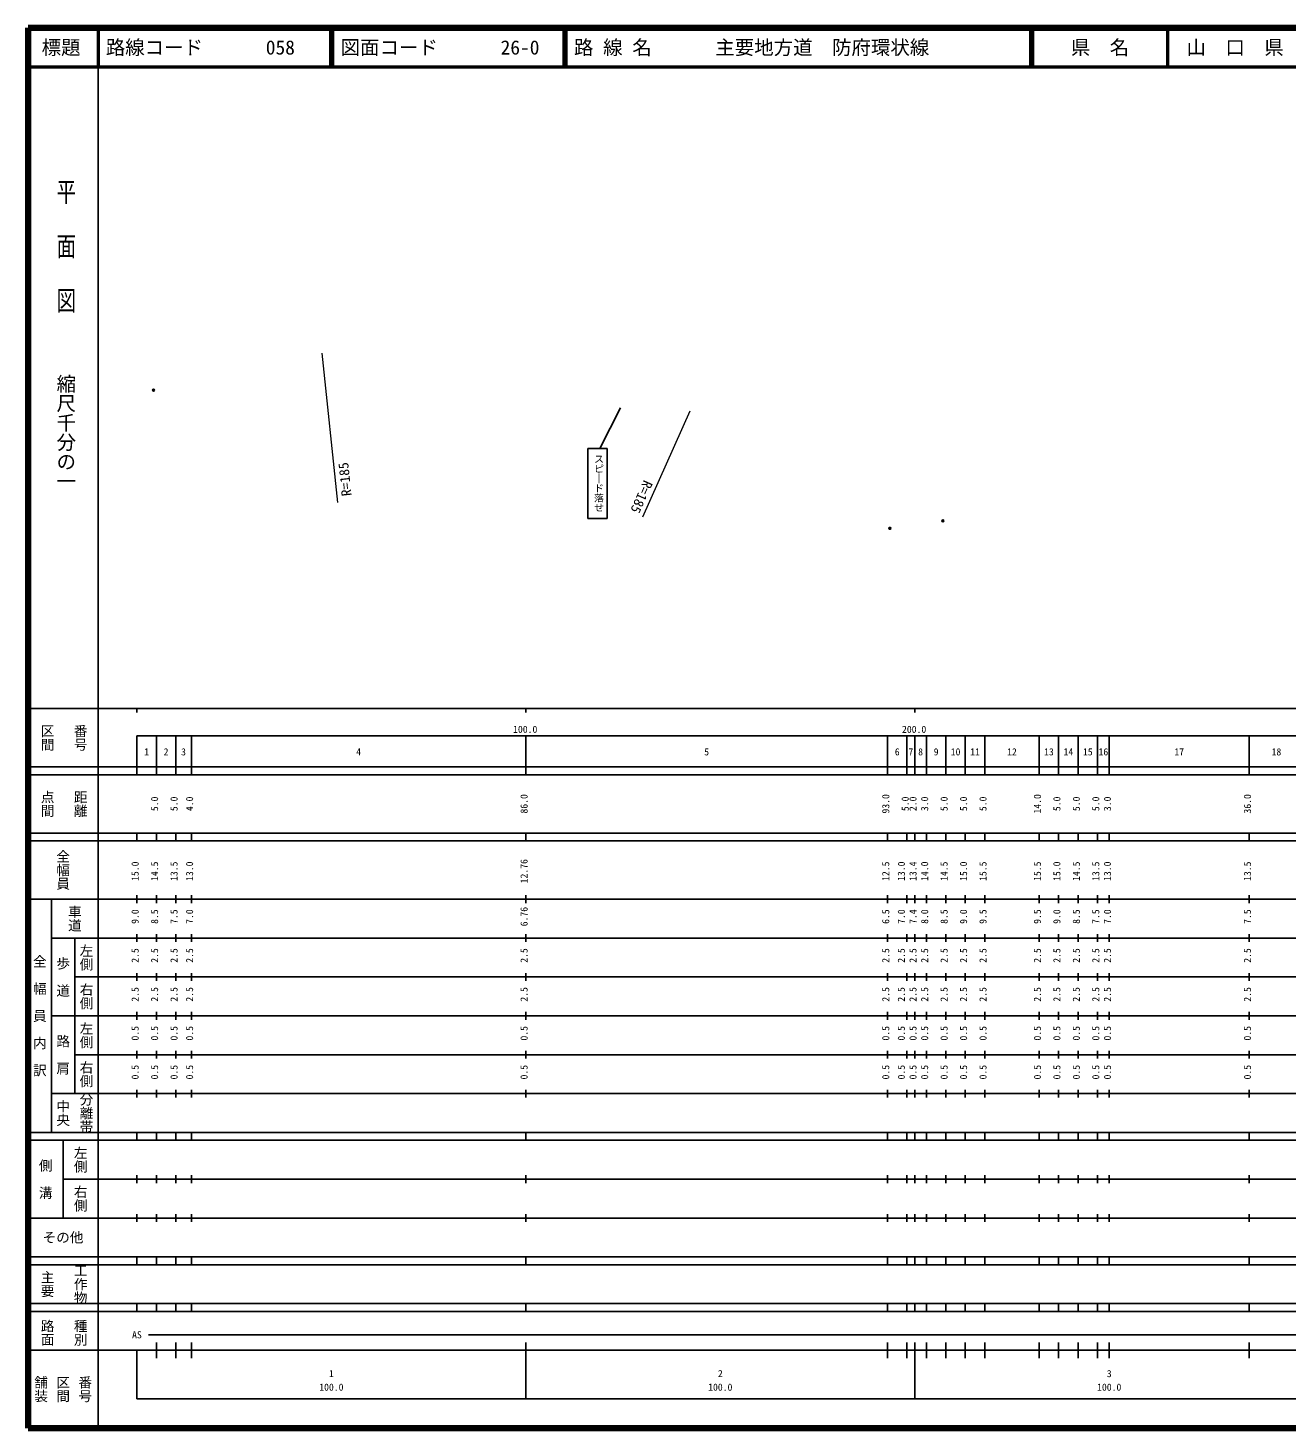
# Model space of a CAD drawing. Units: millimetres on the paper. Extents: x 40 to 680, y 20 to 380.
# Drawn here: x 40 to 363.7, y 20 to 380 of the extents above; entities that cross this region are included whole.
import ezdxf
from ezdxf.enums import TextEntityAlignment as Align

# ---------------------------------------------------------------- set-up
doc = ezdxf.new("R2010")
doc.units = ezdxf.units.MM
doc.header["$PDMODE"] = 32
doc.header["$PDSIZE"] = 0.5
doc.layers.add('M-OTRS', color=6, linetype='Continuous')
doc.layers.add('M-TTL-TXT', color=7, linetype='Continuous')
for name, color, linetype, lineweight in [('M-STR-HTXT', 7, 'Continuous', 13), ('M-STR-STRC', 7, 'Continuous', 25), ('M-TTL', 2, 'Continuous', 140), ('M-TTL-BAND', 7, 'Continuous', 25), ('M-TTL-LINE', 7, 'Continuous', 50)]:
    doc.layers.add(name, color=color, linetype=linetype, lineweight=lineweight)
doc.styles.add('@ＭＳ ゴシック', font='')
doc.styles.add('ＭＳ ゴシック', font='')
doc.styles.get('@ＭＳ ゴシック').set_extended_font_data('@MS Gothic')
doc.styles.get('ＭＳ ゴシック').set_extended_font_data('MS Gothic')

msp = doc.modelspace()

# ---------------------------------------------------------------- linework, layer by layer
at = {"layer": 'M-OTRS'}
for p in [(72.297, 286.891), (275.228, 253.261), (261.624, 251.34)]:
    msp.add_point(p, dxfattribs=at)
at = {"layer": 'M-STR-HTXT'}
for p, q in [((119.668, 257.951), (115.6, 296.359)), ((210.139, 281.48), (198.028, 254.194))]:
    msp.add_line(p, q, dxfattribs=at)
at = {"layer": 'M-STR-STRC'}
for p, q in [((192.339, 282.307), (187.051, 271.834)), ((183.931, 271.834), (188.931, 271.834)), ((183.931, 271.834), (183.931, 253.834)), ((188.931, 271.834), (188.931, 253.834)), ((183.931, 253.834), (188.931, 253.834))]:
    msp.add_line(p, q, dxfattribs=at)
at = {"layer": 'M-TTL'}
for p, q in [((40, 380), (40, 20)), ((680, 380), (40, 380)), ((40, 20), (680, 20))]:
    msp.add_line(p, q, dxfattribs=at)
at = {"layer": 'M-TTL-BAND'}
for p, q in [((58, 370), (58, 20)), ((40, 205), (579, 205)), ((68, 205), (68, 204)), ((168, 205), (168, 204)), ((268, 205), (268, 204)), ((68, 198), (579, 198)), ((68, 198), (68, 188)), ((73, 188), (73, 198)), ((78, 188), (78, 198)), ((82, 188), (82, 198)), ((168, 188), (168, 198)), ((261, 188), (261, 198)), ((266, 188), (266, 198)), ((268, 188), (268, 198)), ((271, 188), (271, 198)), ((276, 188), (276, 198)), ((281, 188), (281, 198)), ((286, 188), (286, 198)), ((300, 188), (300, 198)), ((305, 188), (305, 198)), ((310, 188), (310, 198)), ((315, 188), (315, 198)), ((318, 188), (318, 198)), ((354, 188), (354, 198)), ((40, 190), (579, 190)), ((40, 188), (579, 188)), ((40, 173), (579, 173)), ((68, 171), (68, 173)), ((73, 171), (73, 173)), ((78, 171), (78, 173)), ((82, 171), (82, 173)), ((168, 171), (168, 173)), ((261, 171), (261, 173)), ((266, 171), (266, 173)), ((268, 171), (268, 173)), ((271, 171), (271, 173)), ((276, 171), (276, 173)), ((281, 171), (281, 173)), ((286, 171), (286, 173)), ((300, 171), (300, 173)), ((305, 171), (305, 173)), ((310, 171), (310, 173)), ((315, 171), (315, 173)), ((318, 171), (318, 173)), ((354, 171), (354, 173)), ((40, 171), (579, 171)), ((40, 156), (579, 156)), ((46, 96), (46, 156)), ((68, 155), (68, 157)), ((73, 155), (73, 157)), ((78, 155), (78, 157)), ((82, 155), (82, 157)), ((168, 155), (168, 157)), ((261, 155), (261, 157)), ((266, 155), (266, 157)), ((268, 155), (268, 157)), ((271, 155), (271, 157)), ((276, 155), (276, 157)), ((281, 155), (281, 157)), ((286, 155), (286, 157)), ((300, 155), (300, 157)), ((305, 155), (305, 157)), ((310, 155), (310, 157)), ((315, 155), (315, 157)), ((318, 155), (318, 157)), ((354, 155), (354, 157)), ((46, 146), (579, 146)), ((52, 146), (52, 106)), ((68, 145), (68, 147)), ((73, 145), (73, 147)), ((78, 145), (78, 147)), ((82, 145), (82, 147)), ((168, 145), (168, 147)), ((261, 145), (261, 147)), ((266, 145), (266, 147)), ((268, 145), (268, 147)), ((271, 145), (271, 147)), ((276, 145), (276, 147)), ((281, 145), (281, 147)), ((286, 145), (286, 147)), ((300, 145), (300, 147)), ((305, 145), (305, 147)), ((310, 145), (310, 147)), ((315, 145), (315, 147)), ((318, 145), (318, 147)), ((354, 145), (354, 147)), ((68, 135), (68, 137)), ((73, 135), (73, 137)), ((78, 135), (78, 137)), ((82, 135), (82, 137)), ((168, 135), (168, 137)), ((261, 135), (261, 137)), ((266, 135), (266, 137)), ((268, 135), (268, 137)), ((271, 135), (271, 137)), ((276, 135), (276, 137)), ((281, 135), (281, 137)), ((286, 135), (286, 137)), ((300, 135), (300, 137)), ((305, 135), (305, 137)), ((310, 135), (310, 137)), ((315, 135), (315, 137)), ((318, 135), (318, 137)), ((354, 135), (354, 137)), ((52, 136), (579, 136)), ((46, 126), (579, 126)), ((68, 125), (68, 127)), ((73, 125), (73, 127)), ((78, 125), (78, 127)), ((82, 125), (82, 127)), ((168, 125), (168, 127)), ((261, 125), (261, 127)), ((266, 125), (266, 127)), ((268, 125), (268, 127)), ((271, 125), (271, 127)), ((276, 125), (276, 127)), ((281, 125), (281, 127)), ((286, 125), (286, 127)), ((300, 125), (300, 127)), ((305, 125), (305, 127)), ((310, 125), (310, 127)), ((315, 125), (315, 127)), ((318, 125), (318, 127)), ((354, 125), (354, 127)), ((52, 116), (579, 116)), ((68, 115), (68, 117)), ((73, 115), (73, 117)), ((78, 115), (78, 117)), ((82, 115), (82, 117)), ((168, 115), (168, 117)), ((261, 115), (261, 117)), ((266, 115), (266, 117)), ((268, 115), (268, 117)), ((271, 115), (271, 117)), ((276, 115), (276, 117)), ((281, 115), (281, 117)), ((286, 115), (286, 117)), ((300, 115), (300, 117)), ((305, 115), (305, 117)), ((310, 115), (310, 117)), ((315, 115), (315, 117)), ((318, 115), (318, 117)), ((354, 115), (354, 117)), ((46, 106), (579, 106)), ((68, 105), (68, 107)), ((73, 105), (73, 107)), ((78, 105), (78, 107)), ((82, 105), (82, 107)), ((168, 105), (168, 107)), ((261, 105), (261, 107)), ((266, 105), (266, 107)), ((268, 105), (268, 107)), ((271, 105), (271, 107)), ((276, 105), (276, 107)), ((281, 105), (281, 107)), ((286, 105), (286, 107)), ((300, 105), (300, 107)), ((305, 105), (305, 107)), ((310, 105), (310, 107)), ((315, 105), (315, 107)), ((318, 105), (318, 107)), ((354, 105), (354, 107)), ((40, 96), (579, 96)), ((40, 94), (579, 94)), ((49, 94), (49, 74)), ((68, 94), (68, 96)), ((73, 94), (73, 96)), ((78, 94), (78, 96)), ((82, 94), (82, 96)), ((168, 94), (168, 96)), ((261, 94), (261, 96)), ((266, 94), (266, 96)), ((268, 94), (268, 96)), ((271, 94), (271, 96)), ((276, 94), (276, 96)), ((281, 94), (281, 96)), ((286, 94), (286, 96)), ((300, 94), (300, 96)), ((305, 94), (305, 96)), ((310, 94), (310, 96)), ((315, 94), (315, 96)), ((318, 94), (318, 96)), ((354, 94), (354, 96)), ((49, 84), (579, 84)), ((68, 83), (68, 85)), ((73, 83), (73, 85)), ((78, 83), (78, 85)), ((82, 83), (82, 85)), ((168, 83), (168, 85)), ((261, 83), (261, 85)), ((266, 83), (266, 85)), ((268, 83), (268, 85)), ((271, 83), (271, 85)), ((276, 83), (276, 85)), ((281, 83), (281, 85)), ((286, 83), (286, 85)), ((300, 83), (300, 85)), ((305, 83), (305, 85)), ((310, 83), (310, 85)), ((315, 83), (315, 85)), ((318, 83), (318, 85)), ((354, 83), (354, 85)), ((40, 74), (579, 74)), ((68, 73), (68, 75)), ((73, 73), (73, 75)), ((78, 73), (78, 75)), ((82, 73), (82, 75)), ((168, 73), (168, 75)), ((261, 73), (261, 75)), ((266, 73), (266, 75)), ((268, 73), (268, 75)), ((271, 73), (271, 75)), ((276, 73), (276, 75)), ((281, 73), (281, 75)), ((286, 73), (286, 75)), ((300, 73), (300, 75)), ((305, 73), (305, 75)), ((310, 73), (310, 75)), ((315, 73), (315, 75)), ((318, 73), (318, 75)), ((354, 73), (354, 75)), ((40, 64), (579, 64)), ((40, 62), (579, 62)), ((68, 62), (68, 64)), ((73, 62), (73, 64)), ((78, 62), (78, 64)), ((82, 62), (82, 64)), ((168, 62), (168, 64)), ((261, 62), (261, 64)), ((266, 62), (266, 64)), ((268, 62), (268, 64)), ((271, 62), (271, 64)), ((276, 62), (276, 64)), ((281, 62), (281, 64)), ((286, 62), (286, 64)), ((300, 62), (300, 64)), ((305, 62), (305, 64)), ((310, 62), (310, 64)), ((315, 62), (315, 64)), ((318, 62), (318, 64)), ((354, 62), (354, 64)), ((40, 52), (579, 52)), ((68, 50), (68, 52)), ((73, 50), (73, 52)), ((78, 50), (78, 52)), ((82, 50), (82, 52)), ((168, 50), (168, 52)), ((261, 50), (261, 52)), ((266, 50), (266, 52)), ((268, 50), (268, 52)), ((271, 50), (271, 52)), ((276, 50), (276, 52)), ((281, 50), (281, 52)), ((286, 50), (286, 52)), ((300, 50), (300, 52)), ((305, 50), (305, 52)), ((310, 50), (310, 52)), ((315, 50), (315, 52)), ((318, 50), (318, 52)), ((354, 50), (354, 52)), ((40, 50), (579, 50)), ((71, 44), (565, 44)), ((40, 40), (579, 40)), ((68, 40), (68, 27.5)), ((73, 38), (73, 42)), ((78, 38), (78, 42)), ((82, 38), (82, 42)), ((168, 27.5), (168, 42)), ((261, 38), (261, 42)), ((266, 38), (266, 42)), ((268, 27.5), (268, 42)), ((271, 38), (271, 42)), ((276, 38), (276, 42)), ((281, 38), (281, 42)), ((286, 38), (286, 42)), ((300, 38), (300, 42)), ((305, 38), (305, 42)), ((310, 38), (310, 42)), ((315, 38), (315, 42)), ((318, 38), (318, 42)), ((354, 38), (354, 42)), ((68, 27.5), (579, 27.5))]:
    msp.add_line(p, q, dxfattribs=at)
at = {"layer": 'M-TTL-LINE'}
for p, q in [((58, 380), (58, 370)), ((117.75, 380), (117.75, 370)), ((118.25, 380), (118.25, 370)), ((177.75, 380), (177.75, 370)), ((178.25, 380), (178.25, 370)), ((297.75, 380), (297.75, 370)), ((298.25, 380), (298.25, 370)), ((333, 380), (333, 370)), ((40, 370), (680, 370))]:
    msp.add_line(p, q, dxfattribs=at)

# ---------------------------------------------------------------- texts
at = {"layer": 'M-STR-HTXT', "style": 'ＭＳ ゴシック'}
for rotation, p in [(96.046, (121.484, 263.963)), (246.065, (197.766, 259.44))]:
    msp.add_text('R=185', height=2.566, rotation=rotation, dxfattribs=at).set_placement(p, align=Align.MIDDLE_CENTER)
at = {"layer": 'M-STR-STRC', "style": '@ＭＳ ゴシック'}
msp.add_text('スピ｜ド落せ', height=1.833, rotation=270, dxfattribs=at).set_placement((187.681, 270.447), align=Align.TOP_LEFT)
at = {"layer": 'M-TTL-BAND', "style": '@ＭＳ ゴシック', "width": 1.4}
msp.add_text('平  面  図', height=3.666, rotation=270, dxfattribs=at).set_placement((49.777, 306.475), align=Align.MIDDLE_RIGHT)
at = {"layer": 'M-TTL-BAND', "style": '@ＭＳ ゴシック'}
msp.add_text('縮尺千分の一', height=3.666, rotation=270, dxfattribs=at).set_placement((49.777, 261.03), align=Align.MIDDLE_RIGHT)
for s, p in [('区間', (45, 197.5)), ('番号', (53.5, 197.5)), ('点間', (45, 180.5)), ('距離', (53.5, 180.5)), ('全幅員', (49, 163.5)), ('車道', (52, 151)), ('左側', (55, 141)), ('全\u3000幅\u3000員\u3000内\u3000訳', (43, 126)), ('歩\u3000道', (49, 136)), ('右側', (55, 131)), ('左側', (55, 121)), ('路\u3000肩', (49, 116)), ('右側', (55, 111)), ('分離帯', (55, 101)), ('中央', (49, 101)), ('左側', (53.5, 89)), ('側\u3000溝', (44.5, 84)), ('右側', (53.5, 79)), ('工作物', (53.5, 57)), ('主要', (45, 57)), ('路面', (45, 44.5)), ('種別', (53.5, 44.5)), ('舗装', (43.333, 30)), ('区間', (49, 30)), ('番号', (54.667, 30))]:
    msp.add_text(s, height=2.566, rotation=270, dxfattribs=at).set_placement(p, align=Align.MIDDLE_CENTER)
at = {"layer": 'M-TTL-BAND', "style": 'ＭＳ ゴシック'}
for s, p in [('100.0', (167.844, 198.195)), ('200.0', (267.844, 198.195)), ('1', (70.5, 192.405)), ('2', (75.5, 192.405)), ('3', (80, 192.405)), ('4', (125, 192.405)), ('5', (214.5, 192.405)), ('6', (263.5, 192.405)), ('7', (267, 192.405)), ('8', (269.5, 192.405)), ('9', (273.5, 192.405)), ('10', (278.5, 192.405)), ('11', (283.5, 192.405)), ('12', (293, 192.405)), ('13', (302.5, 192.405)), ('14', (307.5, 192.405)), ('15', (312.5, 192.405)), ('16', (316.5, 192.405)), ('17', (336, 192.405)), ('18', (361, 192.405)), ('AS', (68, 42.5)), ('1', (118, 32.523)), ('2', (218, 32.523)), ('3', (318, 32.523)), ('100.0', (118, 29.033)), ('100.0', (218, 29.033)), ('100.0', (318, 29.033))]:
    msp.add_text(s, height=1.833, dxfattribs=at).set_placement(p, align=Align.BOTTOM_CENTER)
for s, p in [('5.0', (74, 180.5)), ('5.0', (79, 180.5)), ('4.0', (83, 180.5)), ('86.0', (169, 180.5)), ('93.0', (262, 180.5)), ('5.0', (267, 180.5)), ('2.0', (269, 180.5)), ('3.0', (272, 180.5)), ('5.0', (277, 180.5)), ('5.0', (282, 180.5)), ('5.0', (287, 180.5)), ('14.0', (301, 180.5)), ('5.0', (306, 180.5)), ('5.0', (311, 180.5)), ('5.0', (316, 180.5)), ('3.0', (319, 180.5)), ('36.0', (355, 180.5)), ('12.76', (169, 163.174)), ('15.0', (69, 163.174)), ('14.5', (74, 163.174)), ('13.5', (79, 163.174)), ('13.0', (83, 163.174)), ('12.5', (262, 163.174)), ('13.0', (266.004, 163.174)), ('13.4', (269, 163.174)), ('14.0', (272, 163.174)), ('14.5', (277, 163.174)), ('15.0', (282, 163.174)), ('15.5', (287, 163.174)), ('15.5', (301, 163.174)), ('15.0', (306, 163.174)), ('14.5', (311, 163.174)), ('13.5', (316, 163.174)), ('13.0', (319, 163.174)), ('13.5', (355, 163.174)), ('9.0', (69, 151.5)), ('8.5', (74, 151.5)), ('7.5', (79, 151.5)), ('7.0', (83, 151.5)), ('6.76', (169, 151.5)), ('6.5', (262, 151.5)), ('7.0', (266.004, 151.5)), ('7.4', (269, 151.5)), ('8.0', (272, 151.5)), ('8.5', (277, 151.5)), ('9.0', (282, 151.5)), ('9.5', (287, 151.5)), ('9.5', (301, 151.5)), ('9.0', (306, 151.5)), ('8.5', (311, 151.5)), ('7.5', (316, 151.5)), ('7.0', (319, 151.5)), ('7.5', (355, 151.5)), ('2.5', (69, 141.5)), ('2.5', (74, 141.5)), ('2.5', (79, 141.5)), ('2.5', (83, 141.5)), ('2.5', (169, 141.5)), ('2.5', (262, 141.5)), ('2.5', (266.004, 141.5)), ('2.5', (269, 141.5)), ('2.5', (272, 141.5)), ('2.5', (277, 141.5)), ('2.5', (282, 141.5)), ('2.5', (287, 141.5)), ('2.5', (301, 141.5)), ('2.5', (306, 141.5)), ('2.5', (311, 141.5)), ('2.5', (316, 141.5)), ('2.5', (319, 141.5)), ('2.5', (355, 141.5)), ('2.5', (69, 131.5)), ('2.5', (74, 131.5)), ('2.5', (79, 131.5)), ('2.5', (83, 131.5)), ('2.5', (169, 131.5)), ('2.5', (262, 131.5)), ('2.5', (266.004, 131.5)), ('2.5', (269, 131.5)), ('2.5', (272, 131.5)), ('2.5', (277, 131.5)), ('2.5', (282, 131.5)), ('2.5', (287, 131.5)), ('2.5', (301, 131.5)), ('2.5', (306, 131.5)), ('2.5', (311, 131.5)), ('2.5', (316, 131.5)), ('2.5', (319, 131.5)), ('2.5', (355, 131.5)), ('0.5', (69, 121.5)), ('0.5', (74, 121.5)), ('0.5', (79, 121.5)), ('0.5', (83, 121.5)), ('0.5', (169, 121.5)), ('0.5', (262, 121.5)), ('0.5', (266.004, 121.5)), ('0.5', (269, 121.5)), ('0.5', (272, 121.5)), ('0.5', (277, 121.5)), ('0.5', (282, 121.5)), ('0.5', (287, 121.5)), ('0.5', (301, 121.5)), ('0.5', (306, 121.5)), ('0.5', (311, 121.5)), ('0.5', (316, 121.5)), ('0.5', (319, 121.5)), ('0.5', (355, 121.5)), ('0.5', (69, 111.5)), ('0.5', (74, 111.5)), ('0.5', (79, 111.5)), ('0.5', (83, 111.5)), ('0.5', (169, 111.5)), ('0.5', (262, 111.5)), ('0.5', (266.004, 111.5)), ('0.5', (269, 111.5)), ('0.5', (272, 111.5)), ('0.5', (277, 111.5)), ('0.5', (282, 111.5)), ('0.5', (287, 111.5)), ('0.5', (301, 111.5)), ('0.5', (306, 111.5)), ('0.5', (311, 111.5)), ('0.5', (316, 111.5)), ('0.5', (319, 111.5)), ('0.5', (355, 111.5))]:
    msp.add_text(s, height=1.833, rotation=90, dxfattribs=at).set_placement(p, align=Align.BOTTOM_CENTER)
msp.add_text('その他', height=2.566, dxfattribs=at).set_placement((49, 69), align=Align.MIDDLE_CENTER)
at = {"layer": 'M-TTL-TXT', "style": 'ＭＳ ゴシック'}
for s, p in [('標題', (48.5, 375)), ('県\u3000名', (315.625, 375)), ('山\u3000口\u3000県', (350.375, 375))]:
    msp.add_text(s, height=3.666, dxfattribs=at).set_placement(p, align=Align.MIDDLE_CENTER)
for s, p in [('路線コード', (60, 375)), ('058', (101.142, 375)), ('図面コード', (120.38, 375)), ('26-0', (161.521, 375)), ('路 線 名', (180.38, 375)), ('主要地方道\u3000防府環状線', (216.734, 375))]:
    msp.add_text(s, height=3.666, dxfattribs=at).set_placement(p, align=Align.MIDDLE_LEFT)

doc.saveas('drawing.dxf')
